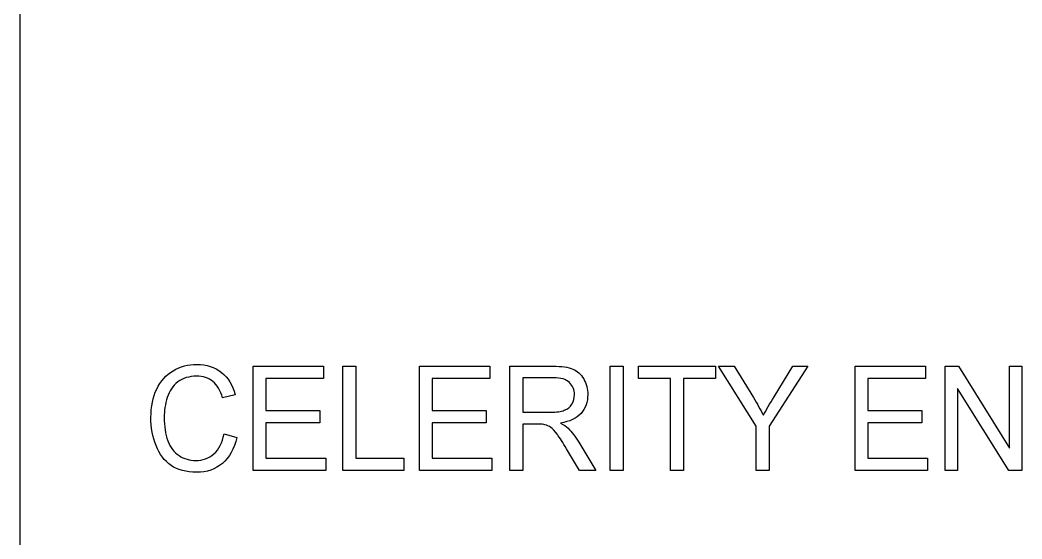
# Model space of a CAD drawing. Header units: millimetres. Extents: x 6 to 426, y 5 to 274.
# Drawn here: x 352.3 to 368.4, y 248.6 to 256.93 of the extents above; entities that cross this region are included whole.
import ezdxf

# ---------------------------------------------------------------- set-up
doc = ezdxf.new("R2010")
doc.units = ezdxf.units.MM
doc.layers.get('0').update_dxf_attribs({"linetype": 'CONTINUOUS'})

msp = doc.modelspace()

# ---------------------------------------------------------------- linework, layer by layer
at = {"color": 7}
for points in [[(352.29999, 8.499976), (352.29999, 270.899996)], [(360.17254, 249.696124), (360.17254, 251.37142), (360.865875, 251.37142)], [(364.128799, 249.696124), (364.128799, 250.405782), (363.526136, 251.37142), (363.777872, 251.37142), (364.086137, 250.866317)], [(364.415744, 250.878888), (364.718661, 251.37142), (364.959727, 251.37142), (364.335744, 250.405782), (364.335744, 249.696124), (364.128799, 249.696124)], [(360.874417, 251.186291), (360.379485, 251.186291), (360.379485, 250.63205)], [(355.758688, 250.912028), (355.55496, 250.860604)], [(360.379485, 250.63205), (360.824278, 250.63205)], [(360.619486, 250.440078), (360.379485, 250.440078), (360.379485, 249.696136), (360.17254, 249.696124)], [(355.578409, 250.283507), (355.785354, 250.227512)], [(361.278677, 250.152089), (361.550668, 249.696124), (361.290413, 249.696124), (361.083468, 250.044669)]]:
    msp.add_lwpolyline(points, dxfattribs=at)
for points in [[(356.044545, 249.696124), (356.044545, 251.37142), (357.175219, 251.37142), (357.175219, 251.173722), (356.25149, 251.173722), (356.25149, 250.660619), (357.116538, 250.660619), (357.116538, 250.464064), (356.25149, 250.464064), (356.25149, 249.893824), (357.211492, 249.893824), (357.211492, 249.696124)], [(357.488807, 249.696124), (357.488807, 251.37142), (357.695752, 251.37142), (357.695752, 249.893824), (358.46587, 249.893824), (358.46587, 249.696124)], [(358.716542, 249.696124), (358.716542, 251.37142), (359.847215, 251.37142), (359.847215, 251.173722), (358.923486, 251.173722), (358.923486, 250.660619), (359.788535, 250.660619), (359.788535, 250.464064), (358.923486, 250.464064), (358.923486, 249.893824), (359.883489, 249.893824), (359.883489, 249.696124)], [(361.78215, 249.696124), (361.78215, 251.37142), (361.989072, 251.37142), (361.989072, 249.696124)], [(362.751736, 249.696124), (362.751736, 251.173722), (362.236549, 251.173722), (362.236549, 251.37142), (363.475997, 251.37142), (363.475997, 251.173722), (362.958681, 251.173722), (362.958681, 249.696124)], [(365.717066, 249.696124), (365.717066, 251.37142), (366.84774, 251.37142), (366.84774, 251.173722), (365.924011, 251.173722), (365.924011, 250.660619), (366.78906, 250.660619), (366.78906, 250.464064), (365.924011, 250.464064), (365.924011, 249.893824), (366.88399, 249.893824), (366.88399, 249.696124)], [(367.167741, 249.696124), (367.167741, 251.37142), (367.38001, 251.37142), (368.201331, 250.056096), (368.201331, 251.37142), (368.399734, 251.37142), (368.399734, 249.696124), (368.187465, 249.696124), (367.366144, 251.012591), (367.366144, 249.696124)], [(355.578409, 250.283507)]]:
    msp.add_lwpolyline(points, close=True, dxfattribs=at)
for points in [[(354.761347, 251.298284), (354.876548, 251.366088), (355.00313, 251.39999), (355.141094, 251.39999)], [(355.141094, 251.39999), (355.297529, 251.39999), (355.42908, 251.357326), (355.535747, 251.271998)], [(360.865875, 251.37142), (361.005258, 251.37142), (361.111215, 251.356183), (361.183746, 251.32571)], [(361.183746, 251.32571), (361.256277, 251.295998), (361.314233, 251.24305), (361.357612, 251.166865)], [(354.495745, 251.002307), (354.558322, 251.132581), (354.646856, 251.23124), (354.761347, 251.298284)], [(355.136811, 251.210289), (355.016641, 251.210289), (354.916024, 251.179435), (354.834959, 251.117727)], [(355.39709, 251.126868), (355.328108, 251.182482), (355.241349, 251.210289), (355.136811, 251.210289)], [(355.535747, 251.271998), (355.642414, 251.186673), (355.716728, 251.066682), (355.758688, 250.912028)], [(361.128283, 251.109726), (361.07495, 251.160769), (360.990327, 251.186291), (360.874417, 251.186291)], [(361.357612, 251.166865), (361.400992, 251.09068), (361.422682, 251.006496), (361.422682, 250.914312)], [(354.402944, 250.546342), (354.402944, 250.720804), (354.433878, 250.872793), (354.495745, 251.002307)], [(354.834959, 251.117727), (354.754604, 251.056017), (354.698068, 250.972976), (354.665352, 250.868604)], [(355.55496, 250.860604), (355.518679, 250.982499), (355.466056, 251.071254), (355.39709, 251.126868)], [(361.209348, 250.914312), (361.209348, 250.993544), (361.182326, 251.058682), (361.128283, 251.109726)], [(354.665352, 250.868604), (354.632636, 250.764992), (354.616278, 250.657953), (354.616278, 250.547485)], [(361.167751, 250.763468), (361.195482, 250.809941), (361.209348, 250.860222), (361.209348, 250.914312)], [(361.422682, 250.914312), (361.422682, 250.795466), (361.386771, 250.695283), (361.31495, 250.613765)], [(364.086137, 250.866317), (364.14302, 250.771849), (364.195998, 250.67738), (364.245072, 250.582911)], [(364.245072, 250.582911), (364.292002, 250.670524), (364.348892, 250.769183), (364.415744, 250.878888)], [(361.046153, 250.662905), (361.099487, 250.684236), (361.140019, 250.717757), (361.167751, 250.763468)], [(354.485074, 250.097237), (354.43032, 250.236654), (354.402944, 250.386356), (354.402944, 250.546342)], [(354.616278, 250.547485), (354.616278, 250.405021), (354.635483, 250.280459), (354.673894, 250.173801)], [(360.824278, 250.63205), (360.918861, 250.63205), (360.99282, 250.642335), (361.046153, 250.662905)], [(361.31495, 250.613765), (361.243129, 250.532248), (361.132195, 250.480443), (360.982148, 250.45835)], [(360.734671, 250.432067), (360.711214, 250.437407), (360.672819, 250.440078), (360.619486, 250.440078)], [(360.828537, 250.387497), (360.797966, 250.40883), (360.766677, 250.423687), (360.734671, 250.432067)], [(360.934139, 250.275507), (360.895034, 250.328836), (360.859833, 250.366166), (360.828537, 250.387497)], [(360.982148, 250.45835), (361.036902, 250.430161), (361.078499, 250.402354), (361.10694, 250.374929)], [(361.10694, 250.374929), (361.167388, 250.315504), (361.224634, 250.241224), (361.278677, 250.152089)], [(355.415215, 249.964675), (355.49557, 250.036288), (355.549968, 250.142565), (355.578409, 250.283507)], [(355.785354, 250.227512), (355.741975, 250.045431), (355.663749, 249.906394), (355.550678, 249.810401)], [(361.083468, 250.044669), (361.023036, 250.145231), (360.97326, 250.222177), (360.934139, 250.275507)], [(354.726162, 249.777261), (354.620915, 249.851161), (354.540552, 249.957819), (354.485074, 250.097237)], [(354.673894, 250.173801), (354.712999, 250.067904), (354.773439, 249.988673), (354.855213, 249.936105)], [(354.855213, 249.936105), (354.936988, 249.883538), (355.025522, 249.857255), (355.120816, 249.857255)], [(355.120816, 249.857255), (355.236727, 249.857255), (355.33486, 249.893061), (355.415215, 249.964675)], [(355.137876, 249.667554), (354.969342, 249.667554), (354.832104, 249.704123), (354.726162, 249.777261)], [(355.550678, 249.810401), (355.438332, 249.71517), (355.300731, 249.667554), (355.137876, 249.667554)]]:
    msp.add_open_spline(points, degree=3, dxfattribs=at)

doc.saveas('drawing.dxf')
